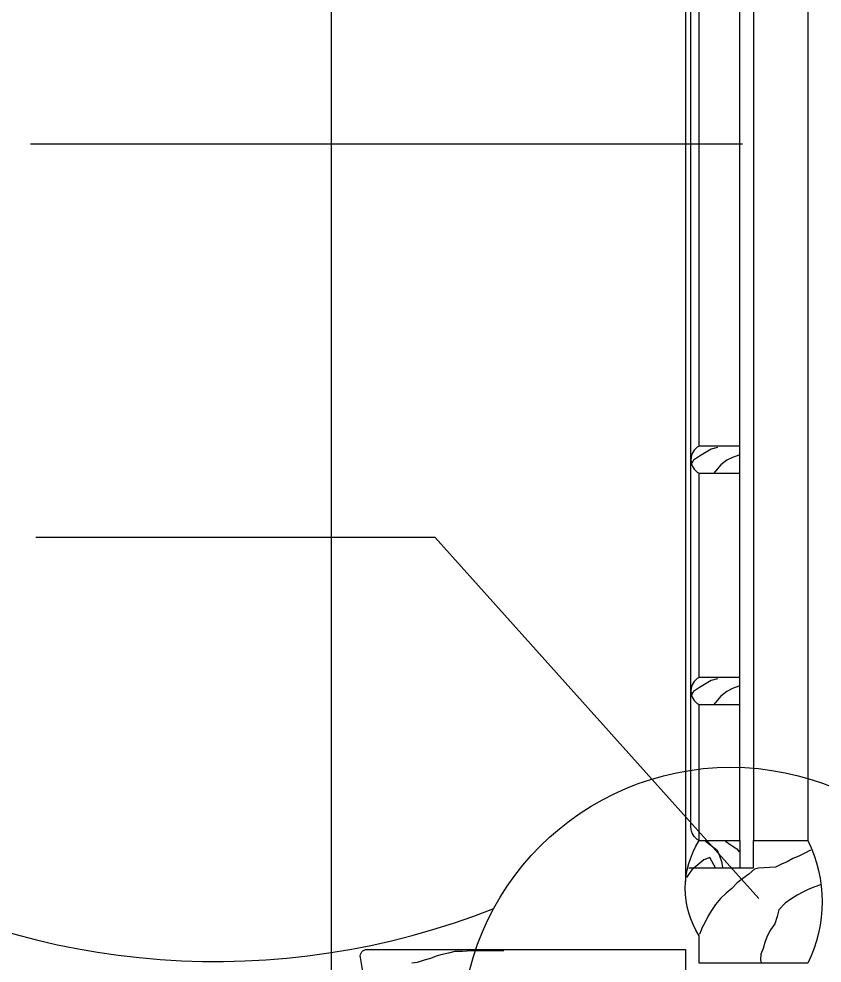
# Model space of a CAD drawing. Header units: metres. Extents: x 289 to 5205, y 117 to 7144.
# Drawn here: x 4281 to 4871, y 4991 to 5685 of the extents above; entities that cross this region are included whole.
import ezdxf

# ---------------------------------------------------------------- set-up
doc = ezdxf.new("R2010")
doc.units = ezdxf.units.M
for name, color, linetype in [('3', 3, 'Continuous'), ('4', 4, 'Continuous'), ('7', 7, 'Continuous'), ('BH', 3, 'Continuous'), ('DIM', 3, 'Continuous')]:
    doc.layers.add(name, color=color, linetype=linetype)
doc.dimstyles.get("Standard").update_dxf_attribs({"dimtxt": 2.5, "dimasz": 2.5, "dimexe": 1.25, "dimexo": 0.625, "dimtad": 1, "dimcen": 2.5, "dimazin": 3, "dimtfac": 1, "dimtmove": 0, "dimatfit": 3})

msp = doc.modelspace()

# ---------------------------------------------------------------- linework, layer by layer
at = {"layer": '3'}
for p, q in [((4810.56, 5081.31), (4810.56, 6081.31)), ((4820.56, 6081.31), (4820.56, 5081.31)), ((4780.56, 5371.31), (4780.56, 5791.31)), ((4780.56, 5201.31), (4780.56, 5351.31)), ((4780.56, 5081.31), (4780.56, 5181.31))]:
    msp.add_line(p, q, dxfattribs=at)
at = {"layer": '4'}
for p, q in [((4510.56, 1361.31), (4510.56, 6161.31)), ((4860.56, 6081.31), (4860.56, 5081.31))]:
    msp.add_line(p, q, dxfattribs=at)
for points in [[(4810.56, 5371.31), (4780.56, 5371.31, 0.6), (4780.56, 5351.31), (4810.56, 5351.31)], [(4810.56, 5201.31), (4780.56, 5201.31, 0.6), (4780.56, 5181.31), (4810.56, 5181.31)], [(4772.95, 5061.31), (4820.56, 5061.31), (4820.56, 5081.31), (4860.56, 5081.31, -0.23), (4860.56, 4991.31), (4780.56, 4991.31), (4780.56, 5011.31, -0.29), (4780.56, 5081.31), (4810.56, 5081.31), (4810.56, 5061.31)], [(4904.15, 4821.31), (4770.56, 4821.31), (4770.56, 4801.31), (4536.63, 4801.31, -0.47), (4531.72, 4807.24, 0.09), (4531.72, 4995.38, -0.47), (4536.63, 5001.31), (4770.56, 5001.31), (4770.56, 4981.31), (4904.15, 4981.31, -0.49), (4909.02, 4975.14, 0.12), (4909.02, 4827.48, 0.12)]]:
    msp.add_lwpolyline(points, format="xyb", dxfattribs=at)
at = {"layer": '7'}
msp.add_line((4770.56, 6121.31), (4770.56, 5051.31), dxfattribs=at)
msp.add_lwpolyline([(4774.55, 5091.31), (4774.55, 6071.31)], dxfattribs=at)
msp.add_lwpolyline([(4780.56, 5081.31, -0.28), (4774.55, 5091.31)], format="xyb", dxfattribs=at)
at = {"layer": 'BH'}
for p, q in [((4789.31, 5368.98), (4780.78, 5363.87)), ((4794, 5370.26), (4789.31, 5368.98)), ((4776.52, 5360.89), (4775.24, 5358.76)), ((4780.78, 5363.87), (4776.52, 5360.89)), ((4800.83, 5360.89), (4796.56, 5357.48)), ((4805.09, 5363.02), (4800.83, 5360.89)), ((4809.78, 5364.72), (4805.09, 5363.02)), ((4792.72, 5352.79), (4791.02, 5351.09)), ((4796.56, 5357.48), (4792.72, 5352.79)), ((4794, 5200.26), (4789.31, 5198.98)), ((4780.78, 5193.87), (4776.52, 5190.89)), ((4789.31, 5198.98), (4780.78, 5193.87)), ((4805.09, 5193.02), (4800.83, 5190.89)), ((4809.78, 5194.72), (4805.09, 5193.02)), ((4776.52, 5190.89), (4775.24, 5188.76)), ((4796.56, 5187.48), (4792.72, 5182.79)), ((4800.83, 5190.89), (4796.56, 5187.48)), ((4792.72, 5182.79), (4791.02, 5181.09)), ((4785.15, 5080.88), (4789.33, 5077.69)), ((4789.33, 5077.69), (4793.75, 5074.26)), ((4793.75, 5074.26), (4795.47, 5070.08)), ((4799.88, 5080.88), (4804.06, 5077.94)), ((4804.06, 5077.94), (4808.23, 5075.24)), ((4808.23, 5075.24), (4809.95, 5073.03)), ((4862.49, 5074.26), (4858.32, 5072.05)), ((4788.35, 5068.8), (4783.93, 5067.08)), ((4792.76, 5060.76), (4788.35, 5068.8)), ((4795.47, 5070.08), (4796.94, 5065.91)), ((4849.48, 5068.12), (4845.31, 5065.67)), ((4853.9, 5069.84), (4849.48, 5068.12)), ((4858.32, 5072.05), (4853.9, 5069.84)), ((4779.51, 5063.4), (4775.33, 5059.72)), ((4783.93, 5067.08), (4779.51, 5063.4)), ((4796.94, 5065.91), (4797.68, 5061.74)), ((4797.68, 5061.74), (4797.68, 5061.5)), ((4824.19, 5060.92), (4821.25, 5060.21)), ((4836.71, 5061.74), (4824.19, 5060.92)), ((4841.13, 5063.95), (4836.71, 5061.74)), ((4845.31, 5065.67), (4841.13, 5063.95)), ((4772.39, 5055.55), (4771.4, 5054.08)), ((4775.33, 5059.72), (4772.39, 5055.55)), ((4812.65, 5053.34), (4808.48, 5050.15)), ((4817.07, 5056.53), (4812.65, 5053.34)), ((4821.25, 5060.21), (4817.07, 5056.53)), ((4808.48, 5050.15), (4804.55, 5045.98)), ((4865.68, 5047.21), (4861.26, 5045.49)), ((4869.86, 5048.68), (4865.68, 5047.21)), ((4800.38, 5042.55), (4796.2, 5038.62)), ((4804.55, 5045.98), (4800.38, 5042.55)), ((4852.67, 5041.08), (4848.01, 5038.13)), ((4856.85, 5043.28), (4852.67, 5041.08)), ((4861.26, 5045.49), (4856.85, 5043.28)), ((4792.52, 5034.21), (4789.57, 5030.03)), ((4796.2, 5038.62), (4792.52, 5034.21)), ((4843.83, 5035.19), (4839.17, 5030.53)), ((4848.01, 5038.13), (4843.83, 5035.19)), ((4786.87, 5025.62), (4784.91, 5021.45)), ((4789.57, 5030.03), (4786.87, 5025.62)), ((4837.94, 5025.62), (4836.22, 5020.22)), ((4839.17, 5030.53), (4837.94, 5025.62)), ((4784.91, 5021.45), (4782.45, 5017.03)), ((4836.22, 5020.22), (4833.03, 5015.8)), ((4780.98, 5012.86), (4780.73, 5012.62)), ((4782.45, 5017.03), (4780.98, 5012.86)), ((4833.03, 5015.8), (4830.57, 5011.14)), ((4828.86, 5006.48), (4827.63, 5002.07)), ((4830.57, 5011.14), (4828.86, 5006.48)), ((4596.43, 4998.61), (4591.85, 4997.47)), ((4601.02, 4999.76), (4596.43, 4998.61)), ((4606.75, 4999.76), (4601.02, 4999.76)), ((4613.63, 5000.33), (4606.75, 4999.76)), ((4637.13, 5000.33), (4613.63, 5000.33)), ((4825.91, 4997.89), (4825.66, 4993.72)), ((4827.63, 5002.07), (4825.91, 4997.89)), ((4573.51, 4991.74), (4569.49, 4991.17)), ((4578.66, 4993.46), (4573.51, 4991.74)), ((4583.25, 4994.61), (4578.66, 4993.46)), ((4587.26, 4996.32), (4583.25, 4994.61)), ((4591.85, 4997.47), (4587.26, 4996.32)), ((4825.66, 4993.72), (4826.16, 4991.52))]:
    msp.add_line(p, q, dxfattribs=at)
at = {"layer": 'DIM'}
msp.add_lwpolyline([(3674, 5031.96, -0.19), (4147.77, 5067.18, 0.23), (4629.75, 5031.51, -3.54)], format="xyb", dxfattribs=at)
msp.add_circle((4803.91, 4937.12), 198.1, dxfattribs=at)

# ---------------------------------------------------------------- leaders
for points in [[(4812.55, 5593.26), (4289.27, 5593.26)], [(4824.44, 5038.65), (4586.59, 5304.07), (4293.24, 5304.07)]]:
    msp.add_leader(points, dimstyle='Standard', dxfattribs=at)

doc.saveas('drawing.dxf')
